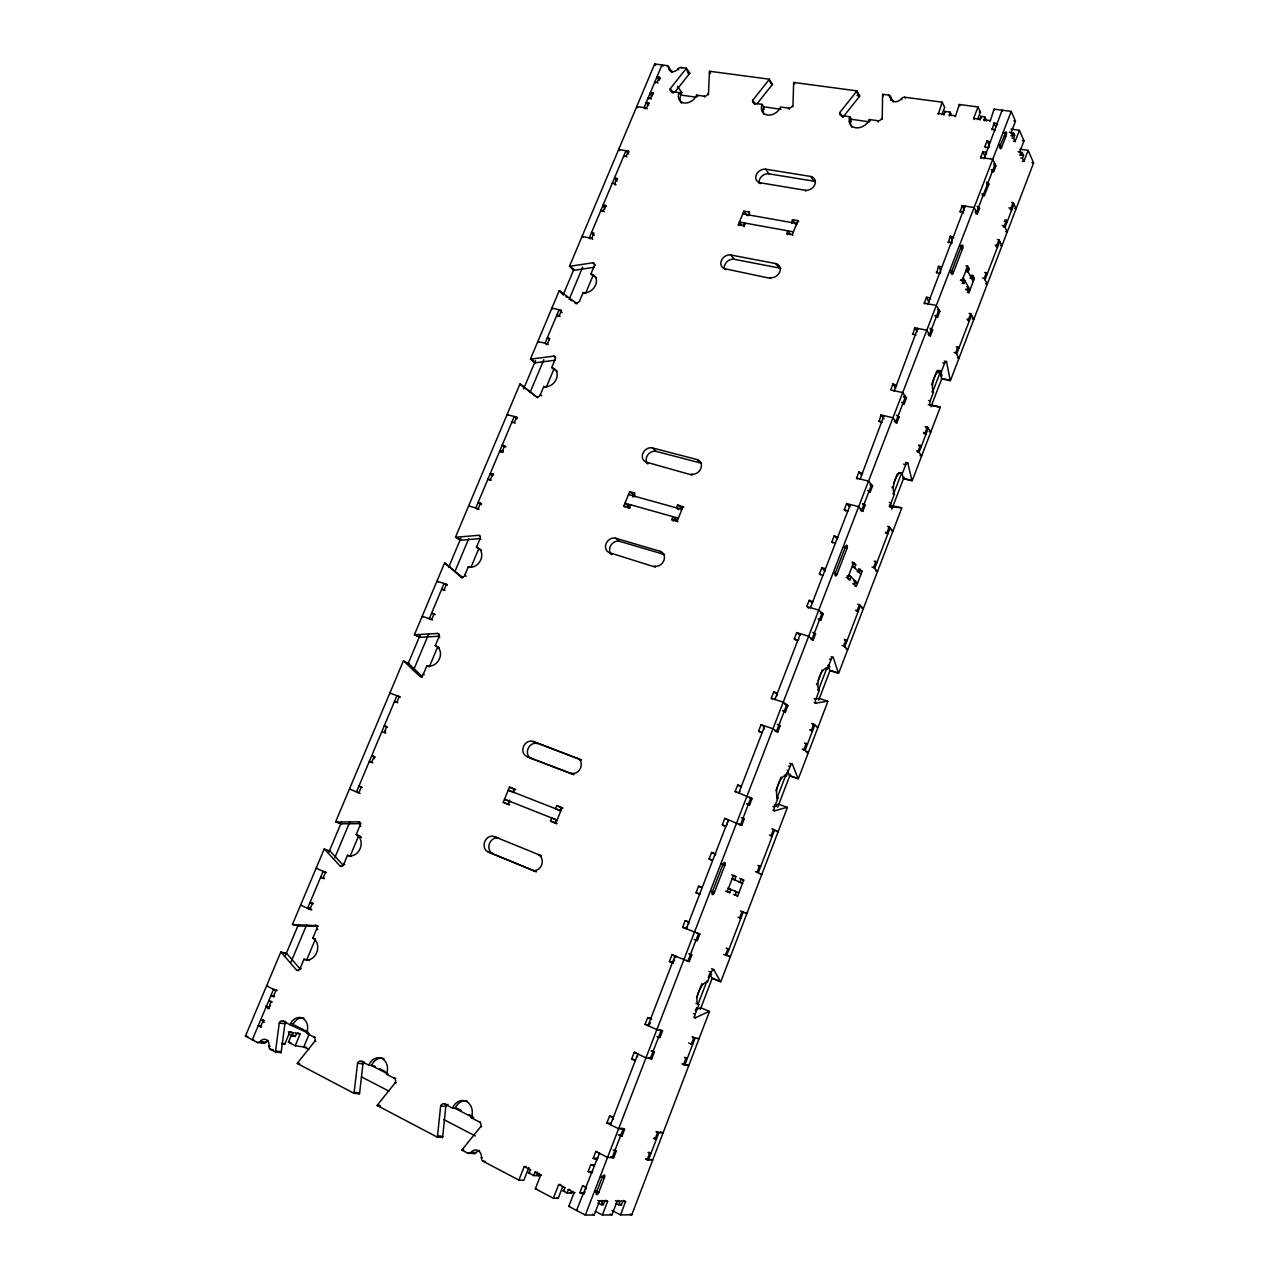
<?xml version="1.0" encoding="UTF-8"?>
<svg xmlns="http://www.w3.org/2000/svg" width="1279" height="1279" viewBox="0 0 1279 1279"><rect width="100%" height="100%" fill="white"/><g stroke="black" fill="none" stroke-linecap="round" stroke-linejoin="round"><path stroke-width="1.5" d="M882.238 119.315L882.59 95.11A3.245 2.526 -34.8 0 1 882.782 94.31L888.729 95.094A3.245 2.526 -34.7 0 1 890.664 97.284A6.507 5.068 -34.4 0 0 894.565 101.68A6.507 5.068 -34.4 0 0 901.375 98.723A3.261 2.542 -34.2 0 1 904.797 97.236L942.159 102.208L944.701 107.356L941.824 114.678M792.948 106.749L793.619 83.247A3.134 2.398 -37.5 0 1 793.811 82.464L856.85 90.857L859.712 95.925A3.197 2.478 -35.7 0 1 859.28 96.676L842.765 117.46M708.454 94.854L709.397 72.008A3.038 2.286 -39.9 0 1 709.589 71.256L769.287 79.202L772.436 84.174A3.086 2.35 -38.3 0 1 772.02 84.926L756.992 103.871M364.339 1062.241A3.421 2.75 -77.3 0 0 362.98 1063.936L359.607 1092.874A3.437 2.766 -78.1 0 1 359.335 1093.817L353.867 1093.257A3.453 2.782 -78 0 0 354.139 1092.298L357.56 1063.233A3.437 2.766 -77.2 0 1 361.333 1061.346L368.816 1065.199A12.071 9.784 -77.6 0 1 382.165 1058.628A12.071 9.784 -77.6 0 1 386.434 1074.232L394.06 1078.133A3.469 2.83 -78.3 0 1 395.307 1082.642L377.673 1104.672A3.501 2.83 -79 0 0 377.193 1105.52L437.258 1137.127L442.47 1137.495A3.565 2.926 -81.2 0 0 442.726 1136.503L445.811 1106.495A3.533 2.91 -80.3 0 1 448.082 1104.385M437.258 1137.127A3.581 2.942 -81 0 0 437.514 1136.136L440.647 1105.967A3.549 2.926 -80.1 0 1 444.58 1104.065L445.875 1104.193M285.968 1022.353A3.309 2.606 -74.9 0 0 284.897 1023.824L281.252 1051.738A3.325 2.622 -75.7 0 1 280.98 1052.665L275.305 1051.914A3.341 2.622 -75.6 0 0 275.577 1050.986L279.27 1022.944A3.325 2.622 -74.8 0 1 282.883 1021.09L285.697 1021.537M1006.285 135.27L1006.605 133.16A3.022 1.071 -79.1 0 0 1006.061 131.817L1000.402 145.007A2.542 0.911 -79 0 0 1000.146 148.428A2.542 0.911 -79 0 0 1001.553 147.533L1006.285 135.27L1004.575 135.03M595.343 1211.293L602.393 1214.986L611.89 1214.938L617.07 1201.461L620.011 1201.493L618.716 1204.85L616.03 1203.459M1011.002 129.115L1019.411 130.282L1023.983 140.834L1019.699 152.009L1021.154 155.271L1019.475 155.031M740.045 882.206L741.26 879.025L743.723 880.112L737.631 896.003L735.153 894.964L736.368 891.767L734.738 891.127M858.481 568.691L862.142 571.217L856.37 586.262L854.34 584.247L855.507 581.226L853.844 580.762M860.127 569.155L858.976 572.177L857.33 571.713M971.113 275.225L972.775 275.529L974.374 278.454L968.906 292.731L967.276 289.853L968.379 286.992L966.716 286.672M972.775 275.529L971.672 278.39L970.01 278.087M696.543 997.508L701.867 983.647M775.889 790.646L781.101 777.056M816.53 684.697L817.041 683.354M818.064 680.684L821.134 672.69M821.646 671.347L822.157 670.02M892.039 487.827L892.534 486.532M893.525 483.958L897.474 473.662M931.528 384.851L932.503 382.325M932.983 381.062L936.867 370.958L941.28 371.901L944.589 363.236A3.245 1.199 -76.5 0 1 946.54 361.669L950.201 380.247A3.197 1.167 -76.4 0 0 950.297 380.55M938.099 372.86L937.859 370.223M1021.154 155.271L1022.209 152.473L1018.036 151.753M695.472 1010.938L696.751 1007.58M698.046 1004.223L707.031 980.769M708.31 977.428L709.589 974.086L711.716 974.742M776.785 798.72L786.697 772.868M818.24 690.532L826.746 668.341M894.005 492.815L901.055 474.445M933.286 390.319L940.209 372.269L937.299 371.645M618.716 1204.85L621.402 1204.866L622.697 1201.525L625.591 1201.557L620.491 1214.906L611.954 1210.478M1022.225 161.218L1023.887 161.474L1022.465 158.244L1023.536 155.462L1022.209 152.473M709.078 1011.433L695.216 1017.876A3.469 1.343 -67.8 0 1 695.152 1014.311L698.862 1004.607A12.103 4.684 -68.1 0 1 698.622 992.056A12.103 4.684 -68.1 0 1 707.511 982.032L711.22 972.376A3.437 1.327 -68.4 0 1 713.73 969.562L711.556 968.651M787.049 807.305L774.53 810.806A3.341 1.311 -70.6 0 1 774.562 807.033L778.144 797.664A11.703 4.604 -70.9 0 1 778.287 784.347A11.703 4.604 -70.9 0 1 786.489 775.873L790.07 766.569A3.325 1.311 -71.2 0 1 792.388 764.187L798.032 778.559L789.447 775.522L787.304 770.182M827.593 701.18L815.746 703.178A3.309 1.295 -72.1 0 1 815.842 699.293L819.359 690.116A11.559 4.524 -72.4 0 1 819.679 676.415A11.559 4.524 -72.4 0 1 827.545 668.741L831.046 659.596A3.293 1.279 -72.7 0 1 833.269 657.438L838.384 672.962L829.751 670.228L828.137 665.432M901.519 507.683L890.871 507.06A3.261 1.247 -74.8 0 1 891.047 502.983L894.453 494.11A11.415 4.349 -75.1 0 1 895.124 479.737A11.415 4.349 -75.1 0 1 902.366 473.47L905.74 464.645A3.245 1.231 -75.3 0 1 907.786 462.886L911.927 480.424L903.262 478.266L901.935 472.83M929.401 404.692L939.969 407.01L929.929 405.043A3.245 1.215 -76.1 0 1 930.169 400.871L933.51 392.173A11.383 4.237 -76.3 0 1 934.357 377.465A11.383 4.237 -76.3 0 1 941.28 371.901M1023.887 161.474L1028.14 150.378L1019.859 149.195M700.3 1009.403L712.099 978.563M777.728 807.161L790.358 774.179M818.72 700.093L829.879 670.915M891.799 509.202L904.077 477.115M930.984 406.834L941.584 379.144M645.511 1159.014L647.11 1159.797L649.62 1153.226L651.011 1153.322L648.885 1152.267M653.457 1138.23L655.056 1139.013L657.566 1132.459L663.05 1132.97L660.396 1131.691M681.899 1063.888L683.514 1064.64L685.976 1058.165L687.303 1058.42L685.16 1057.445M688.662 1042.961L691.331 1044.176L693.794 1037.717L698.989 1038.852L697.391 1038.132M723.802 954.406L725.401 955.077L727.831 948.73L729.078 949.162L726.216 948.059M740.429 910.92L742.044 911.575L739.63 917.874L740.861 918.354L738.015 917.235M760.174 873.861L761.788 874.484L757.072 872.294L759.47 866.043L760.637 866.602L757.839 865.419M770.645 835.635L772.26 836.226L771.093 835.619L773.475 829.416L771.861 828.808M806.186 751.892L808.328 752.628L803.963 749.686L806.314 743.563L804.683 743.003M810.294 730.341L812.469 731.076L811.382 730.309L813.716 724.202L811.541 723.482M846.106 648.997L847.721 649.492L843.66 645.927L845.947 639.916L844.316 639.42M856.498 611.154L858.129 611.634L857.138 610.675L859.424 604.695L857.793 604.216M875.891 571.073L877.506 571.521L873.653 567.476L875.923 561.545L874.292 561.097M885.723 533.215L887.898 533.791L886.955 532.719L889.209 526.836L887.562 526.388M920.033 455.564L921.663 455.963L918.114 451.247L920.336 445.428L918.69 445.044M923.838 433.565L926.012 434.077L925.149 432.862L927.355 427.074L925.165 426.578M957.395 357.784L959.026 358.12L955.749 352.828L957.939 347.121L956.292 346.785M967.707 320.437L969.338 320.773L968.539 319.398L970.713 313.723L969.066 313.403M985.661 283.81L987.308 284.114L984.222 278.406L986.381 272.779L984.734 272.475M995.941 246.607L997.588 246.895L996.837 245.408L998.979 239.812L997.332 239.541M1005.63 231.579L1007.26 231.851L1004.319 225.855L1006.445 220.276L1004.798 220.004M1010.138 209.484L1011.785 209.756L1011.065 208.221L1013.192 202.658L1011.545 202.402M726.648 955.509L743.259 912.055M758.255 872.854L774.626 830.023M844.684 646.822L860.415 605.654M874.628 568.5L890.152 527.907M956.58 354.155L971.512 315.098M984.99 279.829L999.73 241.299M620.491 1214.906L631.762 1214.858L709.493 1011.385L700.54 1007.692L695.36 1010.058M1028.14 150.378L1033.592 162.945L950.393 380.726L941.696 378.84M598.732 1192.444L604.423 1177.671A2.798 1.087 -65.4 0 0 604.28 1175.049A2.798 1.087 -65.4 0 0 602.121 1177.591L596.414 1192.396A2.11 0.815 -65.2 0 0 596.142 1193.611L596.302 1194.346A3.341 1.279 -65.2 0 0 597.501 1194.25L598.076 1193.659A2.11 0.815 -65.2 0 0 598.732 1192.444L596.542 1191.309M698.51 933.622L687.894 961.168L686.423 960.529M596.989 1159.877L593.2 1158.342L595.854 1151.484L607.573 1157.383L613.664 1157.751L616.302 1150.924L614.655 1150.093M618.301 1134.921L621.994 1136.136L624.616 1129.325L622.425 1128.254M635.375 1060.595L631.618 1059.092L634.24 1052.345L646.007 1057.797L651.778 1058.852L654.368 1052.121L651.619 1050.858M656.894 1036.534L659.964 1037.589L662.554 1030.89L660.348 1029.899M673.393 963.055L669.413 961.488L671.971 954.853L689.253 961.584L691.811 954.981L690.148 954.278M695.968 940.225L697.311 940.673L699.853 934.102L696.304 932.711M740.061 824.795L741.74 825.419L744.218 818.96L742.971 818.304M747.384 804.187L749.606 805.003L752.084 798.56L735.217 791.445L737.711 785.002L741.388 786.489M775.506 731.22L777.744 731.988L780.19 725.641L777.328 724.266M783.244 711.156L785.482 711.891L787.928 705.576L783.228 702.187L771.301 698.238L773.747 691.907L777.392 693.378M811.494 639.548L813.156 640.06L815.57 633.824L812.773 632.354M819.104 619.803L820.782 620.299L823.18 614.08L818.768 610.115L806.793 606.55L809.207 600.315L812.82 601.769M861.103 510.865L862.781 511.296L865.148 505.189L862.43 503.606M868.537 491.552L870.232 491.983L872.582 485.908L868.537 481.144L856.514 478.09L858.88 471.999L862.638 473.662M895.156 422.518L896.851 422.901L899.169 416.89L896.515 415.211M902.494 403.509L904.173 403.892L906.491 397.897L902.702 392.605L890.648 389.919L892.982 383.924L896.691 385.587M928.698 335.546L930.377 335.897L932.663 329.982L930.073 328.223M935.333 316.744L937.587 317.192L939.873 311.293L936.324 305.473L924.253 303.123L926.54 297.224L929.545 297.799L930.552 299.446M975.685 213.673L977.38 213.945L979.602 208.157L977.092 206.287M982.16 195.287L984.43 195.655L988.875 184.128L988.075 182.497L986.381 182.226M991.976 171.402L993.671 171.674L995.893 165.934L992.744 159.267L980.625 157.477L982.848 151.721L985.869 152.169L986.764 154.056M575.038 1192.572L574.143 1192.556L568.787 1206.353L585.318 1215.05L594.175 1215.018L599.483 1201.253L602.537 1201.301L601.226 1204.722L597.964 1203.011M1010.906 135.702L1012.6 135.942L1011.097 132.552L1015.478 121.185L1011.225 111.385L994.071 109.115L990.09 121.473M1012.6 135.942L1013.687 133.096L1010.858 132.712M601.226 1204.722L603.288 1204.738L604.599 1201.317L607.621 1201.349L602.393 1214.986M1013.4 141.314L1015.078 141.553L1013.592 138.212L1014.695 135.382L1013.687 133.096M1015.078 141.553L1019.411 130.282M731.732 874.868L733.379 875.507L727.191 891.623L729.717 892.678L730.948 889.465L727.671 888.17M847.194 575.71L851.063 576.813L849.895 579.851L847.817 577.804L853.685 562.568L852.022 562.105M960.929 279.957L964.83 280.677L963.726 283.554L962.064 280.629L967.627 266.176L965.933 265.872M733.379 875.507L735.889 876.627L734.658 879.84L732.467 878.977M853.685 562.568L855.731 564.663L854.564 567.7L852.358 567.077M967.627 266.176L969.258 269.15L968.155 272.027L966.476 271.724M583.975 1194.314L579.883 1192.763L582.553 1185.873L583.72 1185.905M591.889 1173.051L588.1 1171.516L590.77 1164.641L593.968 1164.817M624.616 1129.325L618.62 1128.749L606.885 1122.994L609.523 1116.167L612.081 1116.439M662.554 1030.89L656.862 1029.643L645.08 1024.319L647.67 1017.62L650.371 1018.228M699.853 934.102L682.634 927.291L685.192 920.704L688.757 921.983M700.173 893.957L696.016 892.758L698.542 886.203L701.5 887.386M711.556 860.08L709.094 858.976L711.604 852.453L715.553 854.052M725.912 826.666L722.299 824.843L724.809 818.368L741.74 825.419M760.413 732.291L758.591 731.092L761.053 724.713L772.98 728.774L777.744 731.988M795.794 640.108L794.291 638.861L796.721 632.593L808.664 636.271L813.156 640.06M820.463 574.879L819.439 573.903L821.837 567.7L824.827 568.547M832.805 542.983L831.798 541.96L834.18 535.789L837.985 537.436M845.483 510.976L844.3 509.681L846.666 503.558L858.673 506.692L862.781 511.296M879.185 421.718L880.959 414.972L892.998 417.753L896.851 422.901M912.934 334.506L914.709 327.776L926.763 330.222L930.377 335.897M936.708 273.051L938.482 266.336L941.504 266.895M948.41 242.834L950.185 236.119L953.686 237.526M960.225 212.282L962 205.583L974.102 207.566L977.38 213.945M985.485 147.725L984.894 146.461L987.116 140.722L990.57 142.113M992.168 129.771L993.943 123.088L996.965 123.503L997.54 124.798M584.599 1192.859L585.095 1191.58M586.086 1189.006L586.421 1188.143M597.996 1158.198L593.2 1158.342M612.913 1119.621L613.249 1118.773M637.166 1056.934L637.645 1055.671M649.876 1024.031L650.371 1022.768M674.209 961.105L674.688 959.858M675.648 957.395L675.967 956.564M687.047 927.914L687.526 926.683M688.47 924.221L688.789 923.406M715.217 855.075L715.521 854.26L711.604 852.453M726.616 825.579L727.096 824.363M728.023 821.949L728.327 821.15M739.47 792.356L739.933 791.157M763.771 729.526L764.218 728.343M776.545 696.463L777.008 695.28M798.32 640.139L798.783 638.972M824.971 571.249L821.837 567.7M895.716 388.304L892.982 383.924M928.954 302.34L926.54 297.224M940.273 273.051L940.704 271.963M951.64 243.681L952.2 242.227M988.795 147.597L989.338 146.158M585.318 1215.05L1011.225 111.385M712.371 891.751L722.891 864.476A2.622 1.055 -69.6 0 1 724.809 862.462A2.622 1.055 -69.6 0 1 724.841 865.355L714.337 892.566A2.638 1.071 -69.2 0 1 712.403 894.613A2.638 1.071 -69.2 0 1 712.371 891.751L714.337 892.566L710.708 891.079M541.593 1175.161L540.681 1175.129L535.341 1188.751L553.359 1198.231L558.699 1184.514L560.81 1184.578M974.23 119.602L973.623 118.307L978.035 106.972L959.282 104.478L955.349 116.709M553.359 1198.231L558.188 1198.311L562.84 1186.352M977.54 119.555L980.433 112.152L978.035 106.972M572.448 1191.357L571.777 1193.067L567.013 1192.971L563.128 1190.941L565.366 1187.536M980.05 120.098L980.705 116.277L984.734 116.837L986.669 121.025M567.013 1192.971L568.356 1189.534L569.842 1189.566M984.238 120.961L984.734 116.837M530.769 1169.534L528.515 1172.875L533.679 1175.577L538.571 1175.753L539.482 1173.435M444.58 1104.065L452.526 1108.142A12.502 10.36 -80.7 0 1 466.467 1101.475A12.502 10.36 -80.7 0 1 471.248 1117.75L479.337 1121.907A3.597 2.99 -81.5 0 1 480.744 1126.591L462.518 1149.277A3.613 2.99 -82.3 0 0 462.023 1150.173L467.714 1153.162A3.629 3.006 -82.3 0 0 471.152 1152.283A7.274 6.027 -82.7 0 1 478.042 1150.54A7.274 6.027 -82.7 0 1 481.4 1157.671A3.645 3.022 -83 0 0 483.094 1161.252L518.906 1180.101L524.23 1166.56L526.388 1166.672M938.242 114.375L942.159 102.208M528.898 1167.423L523.862 1180.261L518.906 1180.101M944.094 115.174L944.717 111.401L950.089 112.136L951.816 115.654M533.679 1175.577L535.022 1172.188L537.772 1172.299M949.466 115.909L950.089 112.136M550.514 821.07L551.761 817.984L556.269 819.871L555.022 822.957L550.514 821.07L557.02 823.74L555.869 823.196L562.089 807.704L556.733 805.61L555.486 808.696L559.978 810.63L561.209 807.561L556.733 805.61M673.681 521.24L671.763 519.61L672.946 516.684L676.767 519.929L676.255 521.208M683.801 507.076L677.662 504.949L676.495 507.891L678.621 509.745M787.608 234.728L786.809 233.609L787.928 230.828L790.726 234.744M798.672 221.795L797.888 220.659L792.404 219.7L791.877 223.329M680.876 509.713L681.451 508.259L677.662 504.949M795.506 224.385L794.978 223.377M677.902 521.752L677.199 521.145L683.098 506.452M792.884 235.448L792.293 234.601L797.888 220.659M509.602 800.062L507.923 804.219L503.255 802.285L509.442 787.113L515.773 789.639M509.442 787.113L514.062 789.111L512.831 792.133L508.195 790.134L560.841 810.806M628.165 508.434L629.62 504.837M632.833 496.955L633.633 494.973L629.684 491.664L623.816 506.068L625.063 507.092M743.195 225.504L743.611 224.48M514.622 789.127L513.375 792.165L514.254 792.548M629.812 508.163L629.076 507.555L630.243 504.661L630.995 505.285M629.684 491.664L634.944 493.118L633.76 496.012L634.752 496.828M744.234 226.623L744.73 223.042L745.353 223.873M738.926 225.648L738.287 224.816L743.866 211.131L749.19 212.074L748.695 215.655M291.42 1035.111L288.446 1042.241L295.209 1045.774L300.101 1034.04L297.559 1032.729M265.936 1042.289A3.309 2.59 -75.2 0 1 262.914 1043.168L257.191 1042.385L245.408 1036.182L280.804 952.088A3.261 2.558 -72.5 0 1 281.412 952.535L296.6 970.153A3.277 2.59 -73 0 0 300.197 968.299L303.986 959.25L306.736 959.842L315.513 938.834M317.847 925.676L293.163 924.621A3.229 2.558 -71.4 0 1 292.459 924.429L324.195 849.032A3.197 2.542 -69 0 1 324.802 849.448L340.182 866.107A3.213 2.574 -69.5 0 0 343.795 864.188L347.504 855.315L350.126 856.131L358.76 835.507L356.17 834.643L359.863 825.802A3.182 2.574 -68 0 0 358.728 821.853L336.345 822.029A3.166 2.542 -67.8 0 1 335.626 821.853L403.381 660.923L408.848 663.753L422.566 676.783M462.007 577.9L445.252 563.288A3.054 2.462 -57.5 0 0 444.612 562.952L414.444 634.64A3.07 2.478 -60.3 0 0 415.163 634.752L437.658 633.441A3.102 2.526 -60.1 0 1 438.857 637.118L435.292 645.655L437.658 646.934L429.312 666.887L426.914 665.656L423.317 674.241A3.118 2.526 -61.7 0 1 419.72 676.239L404.004 661.291A3.086 2.494 -61.6 0 0 403.381 660.923M471.056 567.109L478.746 548.723L476.491 547.236L480.009 538.843A3.054 2.478 -55.9 0 0 478.762 535.309L456.219 537.212A3.038 2.446 -56.2 0 1 455.5 537.116L519.929 384.036A3.006 2.382 -50.5 0 1 520.569 384.324L537.819 397.753M546.341 387.185L553.791 369.391L551.729 367.537L555.134 359.415A3.022 2.398 -48.9 0 0 553.839 356.122L531.201 359.063A2.99 2.366 -49.4 0 1 530.465 359.015L559.179 290.781A2.99 2.334 -47.4 0 1 559.834 291.052L577.181 303.778M585.574 293.435L592.896 275.944L590.93 273.898L594.287 265.904A3.006 2.35 -45.9 0 0 592.944 262.755L570.274 266.224A2.974 2.318 -46.4 0 1 569.539 266.192L654.672 63.95L667.158 65.613A2.974 2.222 -41.2 0 1 668.757 67.627A5.979 4.476 -40.9 0 0 671.971 71.672A5.979 4.476 -40.9 0 0 678.062 68.874A2.99 2.238 -40.8 0 1 681.115 67.467L686.343 68.171L689.781 73.063A2.99 2.238 -40.6 0 1 689.365 73.782L674.752 92.232M281.812 1043.904L284.705 1044.303L289.63 1032.473L293.243 1033.016L292.012 1035.958L288.606 1034.199M680.7 95.317L681.867 92.504L677.422 86.332M292.012 1035.958L295.305 1036.438L296.536 1033.512L300.101 1034.04M285.281 955.829L298.439 924.541M328.495 853.061L341.493 822.125M407.825 664.345L420.008 635.375M448.577 567.444L460.856 538.219M523.607 388.96L535.549 360.55M563.447 294.202L573.983 269.15M261.476 1026.126L258.278 1025.646L260.58 1026.845L263.138 1020.786L264.209 1020.946M270.556 1005.582A2.478 1.375 -61.1 0 0 268.942 1007.452L266.112 1006.989L268.43 1008.172L270.972 1002.112L272.027 1002.304M274.505 996.037L270.988 995.414L273.306 996.581L275.832 990.538L276.888 990.729M301.62 905.356L300.597 905.1L309.902 909.433L312.396 903.486L313.403 903.757M324.322 878.289L320.645 877.234L322.979 878.289L325.458 872.374L326.465 872.662M374.092 756.592L371.661 762.38L369.295 761.437L372.924 762.892M381.845 731.588L384.212 732.499L386.626 726.744L384.26 725.832L387.569 727.159M390.782 693.474L389.855 693.042L399.288 696.575L396.89 702.315L394.524 701.42L397.817 702.747M432.558 619.995L431.662 619.5L434.045 613.856L431.662 613.041L434.316 614.544M444.98 590.418L444.101 589.907L446.451 584.279L436.954 581.162L438.121 581.865M479.033 509.298L478.186 508.722L480.52 503.175L478.122 502.471L481.192 504.629M491.216 480.312L490.385 479.705L492.687 474.189L490.289 473.502L492.495 475.133A2.27 1.311 -74.5 0 0 492.207 476.396M503.398 452.126L502.311 451.279L504.613 445.795L502.215 445.14L504.661 447.042M515.181 423.221L514.382 422.566L516.668 417.114L507.076 414.588L507.875 415.243M548.243 344.483L547.46 343.779L549.73 338.407L547.3 337.832L549.362 339.75M560.058 316.345L559.291 315.609L561.545 310.253L551.888 308.127L552.656 308.863M592.721 239.381L591.745 238.326L593.968 233.066L591.537 232.586L594.191 235.496M604.312 211.786L603.352 210.699L605.559 205.455L603.128 205.008L605.031 207.182A2.254 1.215 -80.6 0 0 604.743 209.101M615.663 184.752L614.719 183.648L616.91 178.42L614.48 178.005L617.054 181.058M626.902 157.141L626.198 156.294L628.389 151.098L618.652 149.515L619.596 150.65M647.158 108.891L646.487 107.996L648.645 102.848L646.199 102.496L648.453 105.454M651.299 99.027L650.627 98.131L652.786 92.999L650.34 92.648L652.13 95.046A2.27 1.167 -82.5 0 0 651.826 96.517M657.95 83.215L657.278 82.304L659.42 77.188L656.974 76.852L659.42 80.177M264.129 1022.513A2.958 1.631 -60.8 0 1 263.586 1022.209L263.298 1021.505A1.871 1.039 -60.8 0 1 263.506 1020.402L263.634 1020.098M268.302 1008.971L268.942 1007.452L265.92 1005.902M493.102 473.71L492.495 475.133L490.704 474.621M605.606 205.823L605.031 207.182L603.208 206.846M653.185 92.536L652.13 95.046L650.308 94.774M290.893 962.336L306.592 924.957M334.73 857.905L350.014 821.486M413.373 670.532L428.609 634.224M454.908 571.553L468.738 538.603M530.018 392.589L543.847 359.671M569.155 299.35L582.712 267.055M303.986 959.25A11.431 9.097 -72.5 0 0 316.648 952.695A11.431 9.097 -72.5 0 0 312.795 938.21L316.568 929.209A3.245 2.59 -71.8 0 0 315.465 925.101M461.143 577.373A3.07 2.494 -57.5 0 0 464.725 575.326L468.258 566.885A10.744 8.729 -56.7 0 0 480.84 559.738A10.744 8.729 -56.7 0 0 476.491 547.236M536.78 396.842A3.022 2.414 -50.2 0 0 540.346 394.731L543.767 386.562A10.584 8.441 -49.5 0 0 556.301 379.144A10.584 8.441 -49.5 0 0 551.729 367.537M576.174 302.787A3.006 2.366 -47 0 0 579.739 300.629L583.112 292.603A10.536 8.266 -46.4 0 0 595.614 285.057A10.536 8.266 -46.4 0 0 590.93 273.898M672.546 92.791L671.667 91.592A2.99 2.254 -41.2 0 1 670.276 88.667L685.928 68.89A3.006 2.254 -40.7 0 0 686.343 68.171M754.882 104.191L754.274 103.279A3.086 2.366 -38.9 0 1 752.755 100.258L768.855 79.938A3.102 2.366 -38.4 0 0 769.287 79.202M842.589 117.14L841.502 115.606A3.197 2.494 -36.2 0 1 839.839 112.488L856.418 91.608A3.213 2.478 -35.8 0 0 856.85 90.857M353.867 1093.257L297.304 1063.488A3.389 2.67 -76.4 0 1 297.767 1062.641L314.858 1041.25A3.373 2.67 -75.7 0 0 313.739 1036.933L306.544 1033.24A11.703 9.257 -75.2 0 0 302.723 1018.244A11.703 9.257 -75.2 0 0 289.933 1024.719L282.883 1021.09M774.562 805.258L778.463 804.187L787.432 807.369L720.764 981.888L712.227 978.243M815.283 698.973L818.976 698.366L827.945 701.276L798.304 778.879L789.703 775.857M569.539 266.192L573.504 270.269A2.974 2.318 -46.4 0 0 574.239 270.301L594 267.295M530.465 359.015L534.638 362.724A2.99 2.366 -49.4 0 0 535.373 362.788L555.086 360.23M455.5 537.116L460.056 540.106A3.022 2.446 -56.2 0 0 460.792 540.202L480.44 538.555M414.444 634.64L419.24 637.214A3.07 2.478 -60.3 0 0 419.96 637.326L439.56 636.191M335.626 821.853L340.869 823.628A3.15 2.526 -67.9 0 0 341.573 823.788L361.078 823.644M577.437 1210.43L576.541 1210.43L599.547 1153.003M568.787 1206.353L569.683 1206.353M579.883 1192.763L584.007 1192.859M292.459 924.429L298.647 925.932L318.087 926.364M563.128 1190.941L564.631 1190.973M535.341 1188.751L536.572 1188.783M586.485 1187.408L582.553 1185.873M528.515 1172.875L530.05 1172.939M588.1 1171.516L592.769 1171.724M594.559 1166.176L590.77 1164.641M483.094 1161.252L485.317 1161.364M481.4 1157.671L482.359 1157.735M467.714 1153.162L472.83 1153.466A3.597 2.99 -82.4 0 0 476.252 1152.587A7.226 5.995 -82.9 0 1 479.497 1150.429M471.152 1152.299L476.252 1152.587M462.518 1149.277L463.494 1149.341M462.023 1150.173L463.637 1150.269M889.529 505.237L901.823 507.875L838.624 673.33L830.007 670.612M647.11 1159.797L652.674 1160.149L651.075 1159.35M595.854 1151.484L596.733 1151.548M616.302 1150.924L613.137 1149.997M437.514 1136.136L442.726 1136.503M480.744 1126.591L481.687 1126.671M655.056 1139.013L656.447 1139.125L654.304 1138.086M479.337 1121.907L480.296 1121.987M471.248 1117.75L473.79 1117.974L455.1 1108.397L452.526 1108.142M377.193 1105.52L378.552 1105.648M378.888 1105.696L380.566 1105.855M377.673 1104.672L379.032 1104.8M610.579 1124.497L637.901 1053.832M440.647 1105.967L445.811 1106.495M606.885 1122.994L610.595 1123.362M354.139 1092.298L359.607 1092.874M613.296 1117.686L609.523 1116.167M395.307 1082.642L396.314 1082.769M394.06 1078.133L395.723 1078.341M297.304 1063.488L299.766 1063.792M297.767 1062.641L298.822 1062.785M357.56 1063.233L362.98 1063.936M368.816 1065.199L371.518 1065.551L388.001 1073.992M275.577 1050.986L281.252 1051.738M669.684 70.361L670.66 70.489A2.974 2.222 -41.1 0 1 672.258 72.311M687.51 72.759L689.781 73.063M857.042 95.557L859.712 95.925M890.728 100.098L891.479 100.194A3.229 2.526 -34.6 0 1 893.286 101.601M979.25 111.992L980.433 112.152M257.207 1042.369A3.325 2.59 -75.1 0 0 260.229 1041.49A6.667 5.212 -75.4 0 1 266.336 1039.731A6.667 5.212 -75.4 0 1 269.022 1046.11A3.341 2.622 -75.5 0 0 270.365 1049.308L273.21 1049.691M361.333 1061.346L363.716 1061.666M1013.767 120.961L1015.478 121.185M269.022 1046.11L270.093 1046.254M937.763 113.415L943.614 114.215M948.986 114.95L954.885 115.749M973.623 118.307L979.602 119.123M983.631 119.682L989.642 120.498M308.894 1049.483L303.794 1046.957L309.342 1033.624L289.933 1024.719M657.278 82.304L654.832 81.968L655.615 83.023M991.721 128.811L995.19 130.186M1009.403 132.313L1011.097 132.552M1003.439 132.472L1005.134 132.712M1003.296 132.824L1005.006 133.064L1006.157 135.622L1004.447 135.382M253.929 1040.035L252.315 1039.811L273.514 989.37L276.792 989.978M295.209 1045.774L306.608 1047.357M260.229 1041.506L265.936 1042.289A6.635 5.196 -75.5 0 1 268.446 1040.387M1013 135.142L1014.695 135.382M1011.913 137.972L1013.592 138.212M680.076 92.248L681.867 92.504M1022.321 140.594L1023.983 140.834M671.667 91.592L679.117 92.648L680.86 95.046A10.536 7.978 -40.8 0 0 681.643 103.199M679.117 92.648A10.552 7.978 -40.8 0 0 684.089 102.975A10.552 7.978 -40.8 0 0 696.639 95.126L704.201 96.197A3.038 2.302 -40.3 0 0 707.815 93.943M754.274 103.279L762.14 104.382L763.739 106.828A10.871 8.377 -38.4 0 0 764.171 114.55M792.372 105.821A3.134 2.414 -37.9 0 1 788.599 108.123L780.622 107.004A10.903 8.377 -38.5 0 1 767.56 115.046A10.903 8.377 -38.5 0 1 762.14 104.382M841.502 115.606L849.8 116.773L851.254 119.267A11.255 8.793 -35.7 0 0 851.862 127.229M849.8 116.773A11.271 8.809 -35.7 0 0 855.715 127.788A11.271 8.809 -35.7 0 0 869.336 119.539L877.778 120.738A3.245 2.542 -35.1 0 0 881.711 118.371M245.408 1036.182L247.79 1036.518M288.446 1042.241L290.781 1042.577M680.86 95.046L696.144 97.22M763.739 106.828L781.037 109.291M851.254 119.267L869.528 121.873M763.371 108.987L764.362 109.131M849.592 121.297L851.143 121.521M998.691 144.767L1000.402 145.007L1001.553 147.533L999.283 147.213M650.627 98.131L648.181 97.78L649.077 98.979M984.894 146.461L988.363 147.852M1021.873 155.223L1023.536 155.462M1020.802 158.004L1022.465 158.244M314.858 1041.25L315.897 1041.41M1031.945 162.705L1033.592 162.945M646.487 107.996L636.734 106.557L637.645 107.74M993.591 164.048L995.11 164.272L976.564 212.362L975.046 212.106M994.183 165.678L995.893 165.934M313.739 1036.933L315.13 1037.125M991.193 169.755L992.888 170.011L993.671 171.674M306.544 1033.24L308.815 1033.576M260.58 1026.845L261.651 1027.005M986.605 183.776L988.875 184.128M262.771 1019.891L260.82 1019.587L263.138 1020.786M279.27 1022.944L284.897 1023.824M981.936 193.768L983.631 194.04L984.43 195.655M1012.456 203.969L1013.911 204.192L1005.054 227.358L1003.407 227.086M1014.439 208.525L1016.07 208.781L1013.192 202.658M1008.859 207.869L1011.065 208.221M760.749 183.648L760.142 182.769A7.85 6.171 -39.3 0 1 756.257 174.887A7.85 6.171 -39.3 0 1 765.673 169.18L810.758 176.47L813.844 181.17A7.946 6.315 -37.8 0 1 815.41 181.65M759.118 183.473A7.802 6.155 -39.3 0 1 761.597 176.454A7.802 6.155 -39.3 0 1 768.903 173.832L813.844 181.17M977.907 207.885L979.602 208.157M626.198 156.294L623.768 155.894L624.472 156.741M959.762 211.387L962.783 211.882L963.407 213.081M1004.447 221.331L1007.181 221.795L1006.445 220.276M760.142 182.769L805.21 190.283A7.978 6.331 -37.9 0 0 814.851 184.512A7.978 6.331 -37.9 0 0 810.758 176.47M268.43 1008.172L269.501 1008.348M1002.128 225.488L1004.319 225.855M1000.322 245.456L1001.953 245.744L998.979 239.812M995.19 245.12L996.837 245.408M271.835 1001.489L268.654 1000.945L270.972 1002.112M612.289 183.217L614.719 183.648M947.931 241.955L950.936 242.482M959.586 246.096L961.28 246.399A2.526 0.927 -78 0 1 962.767 245.36A2.526 0.927 -78 0 1 962.543 248.718L953.159 273.082A2.526 0.943 -77.7 0 1 951.656 274.154A2.526 0.943 -77.7 0 1 951.864 270.828L961.28 246.399L962.543 248.718L960.849 248.414M273.306 996.581L274.361 996.773M742.747 213.865L796.769 223.457M795.57 224.225L796.945 224.464M631.618 1059.092L634.928 1059.667M793.412 231.819L739.406 222.082L741.644 225.04M738.287 224.816L743.611 225.775M786.809 233.609L792.293 234.601M966.46 268.654L969.258 269.15M985.501 273.914L987.148 274.218L986.381 272.779M683.514 1064.64L688.789 1065.599L687.191 1064.863M950.169 270.508L951.864 270.828L953.159 273.082L950.889 272.667M982.576 278.103L984.222 278.406M971.608 277.943L974.374 278.454M603.352 210.699L600.922 210.252L602.121 211.611M936.212 272.203L939.729 273.61M960.385 280.309L962.064 280.629M267.998 986.157L266.576 985.885L275.832 990.538M962.048 283.251L963.726 283.554M634.24 1052.345L636.43 1052.745M966.077 289.118L969.994 289.853L963.167 277.719M965.613 289.534L967.276 289.853M967.244 292.411L968.906 292.731M654.368 1052.121L651.283 1051.082M725.817 269.613L725.161 268.814A7.85 6.315 -41.6 0 1 721.34 260.612A7.85 6.315 -41.6 0 1 730.789 254.985L775.729 263.586L778.991 267.935A7.946 6.459 -40 0 1 780.845 268.606M724.442 269.245A7.818 6.283 -41.5 0 1 726.76 261.939A7.818 6.283 -41.5 0 1 734.194 259.301L778.991 267.935M591.745 238.326L582.057 236.439L583.032 237.494M937.475 309.55L938.978 309.838L929.481 334.49L927.978 334.187M725.161 268.814L770.709 278.438M938.178 310.957L939.873 311.293M972.248 318.903L973.895 319.222L970.713 313.723M966.892 319.063L968.539 319.398M935.013 315.417L937.587 317.192M930.409 329.518L932.663 329.982M296.6 970.153L298.662 970.585M912.407 333.707L915.94 335.13M300.197 968.299L301.236 968.507M957.108 348.128L958.754 348.464L957.939 347.121M954.102 352.492L955.749 352.828M691.331 1044.176L692.642 1044.447L691.044 1043.712M944.35 361.206L946.54 361.669M942.943 362.884L944.589 363.236M280.804 952.088L286.352 953.287A3.245 2.558 -72.6 0 1 286.96 953.734L300.197 969.066M281.412 952.535L286.96 953.734M941.104 375.802L942.015 375.994M939.873 370.302L941.504 378.36L950.201 380.247M931.847 391.806L933.51 392.173M645.08 1024.319L649.124 1025.214M649.092 1025.886L648.021 1025.646L674.912 956.1L675.967 956.436M559.291 315.609L556.877 315.066L558.395 316.537M928.522 400.503L930.169 400.871M903.853 396.202L905.548 396.586L895.892 421.622L894.197 421.223M903.677 397.273L906.491 397.897M928.282 404.676L929.929 405.043M931.576 405.299L940.257 407.25L912.135 480.872L903.47 478.698M901.535 402.198L904.173 403.892M897.474 416.506L899.169 416.89M651.698 1019.187L647.67 1017.62M926.044 427.794L928.234 428.305L919.009 452.43L917.363 452.031M884.093 418.872L880.959 414.972M312.795 938.21L315.353 938.802M929.193 431.567L930.84 431.934L927.355 427.074M878.625 420.999L882.174 422.422M547.46 343.779L537.835 341.525L538.859 342.468M923.502 432.478L925.149 432.862M919.041 446.115L921.216 446.627L920.336 445.428M916.467 450.847L918.114 451.247M316.568 929.209L317.927 929.529M905.58 462.343L907.786 462.886M903.55 464.101L905.74 464.645M898.785 472.575L902.366 473.47M870.072 484.341L871.575 484.725L861.758 510.161L860.255 509.761M870.328 485.333L872.582 485.908M892.806 493.694L894.453 494.11M867.53 490.385L870.232 491.983M311.628 909.385L307.568 908.346L323.123 871.319L325.458 872.006M309.902 909.433L311.596 909.865M889.401 502.551L891.047 502.983M889.225 506.628L890.871 507.06M648.229 463.733L646.534 462.215A7.914 6.603 -48.5 0 1 642.857 453.326A7.914 6.603 -48.5 0 1 652.354 447.906L696.943 459.513L700.636 463.014A7.994 6.779 -47.2 0 1 701.579 463.35M862.893 504.613L865.148 505.189M652.354 447.906L656.191 451.407L700.636 463.014M312.763 903.118L310.062 902.398L312.396 903.486M514.382 422.566L511.968 421.926L513.039 422.789M844.3 509.681L847.881 511.12M646.534 462.215L692.259 475.133M891.319 530.673L892.95 531.105L889.209 526.836M885.308 532.288L886.955 532.719M502.311 451.279L499.913 450.624L502.087 452.302M831.798 541.96L834.787 542.776M500.297 451.807L501.64 452.174M843.692 546.437L846.97 548.531L837.042 574.271A2.542 1.023 -73.8 0 1 835.347 575.806A2.542 1.023 -73.8 0 1 835.443 572.688L845.387 546.9A2.542 1.007 -74.2 0 1 847.066 545.398A2.542 1.007 -74.2 0 1 846.97 548.531L844.716 547.908M633.633 494.973L634.944 495.341M681.451 508.259L682.474 508.546M875.252 562.12L876.882 562.584L875.923 561.545M628.517 494.541L681.915 509.394M872.022 567.029L873.653 567.476M852.406 563.735L855.731 564.663M678.382 518.203L624.983 503.191L630.291 507.539L626.822 506.548M858.849 570.274L862.142 571.217M674.081 519.178L676.767 519.929M623.816 506.068L629.076 507.555M671.763 519.61L677.199 521.145M833.748 572.209L837.042 574.271L834.803 573.631M846.154 577.325L847.817 577.804M848.233 579.387L849.895 579.851M854.18 582.281L857.522 583.24L848.984 574.751M490.385 479.705L487.986 479.017L489.649 480.233M819.439 573.903L823.036 575.342M852.693 583.784L854.34 584.247M322.979 878.289L324.322 878.673M854.724 585.782L856.37 586.262M861.758 608.053L863.389 608.516L859.424 604.695M317.144 868.473L316.137 868.185L325.458 872.374M610.483 553.343L609.715 552.768A7.962 6.715 -52.8 0 1 606.118 543.559A7.962 6.715 -52.8 0 1 615.631 538.219L660.044 551.281L663.929 554.383A8.042 6.907 -51.9 0 1 664.568 554.606M855.507 610.195L857.138 610.675M615.631 538.219L619.66 541.337L663.929 554.383M478.186 508.722L468.642 505.876L469.489 506.468M820.59 612.641L822.077 613.089L812.053 639.116L810.55 638.669M820.383 613.249L823.18 614.08M609.715 552.768L655.567 567.205M818 618.828L820.782 620.299M340.182 866.107L341.509 866.507M343.795 864.188L344.77 864.492M844.795 640.155L846.97 640.811L845.947 639.916M813.892 633.313L815.57 633.824M669.413 961.488L673.314 962.671M842.03 645.431L843.66 645.927M794.291 638.861L797.92 640.315M831.078 656.766L833.269 657.438M324.195 849.032L330.11 851.095L343.523 865.595M829.416 659.085L831.046 659.596M825.626 668.134L827.545 668.741M671.971 954.853L675.872 956.068M817.713 689.589L819.359 690.116M691.811 954.981L688.789 953.83M814.195 698.766L815.842 699.293M814.115 702.651L815.746 703.178M444.101 589.907L441.719 589.107L443.765 590.322M784.523 703.994L786.761 704.729L776.561 731.188L774.882 730.613M785.69 704.825L787.928 705.576M782.636 710.516L785.482 711.891M812.629 724.25L814.787 724.985L805.067 750.421L803.436 749.862M812.629 725.497L813.7 725.864M816.386 726.76L818.016 727.303L813.716 724.202M809.751 729.765L811.382 730.309M725.401 955.077L730.357 956.74L728.758 956.068M778.511 725.065L780.19 725.641M336.345 822.029L341.573 823.788M805.242 743.563L807.401 744.298L806.314 743.563M758.591 731.092L762.236 732.563M431.662 619.5L422.182 616.254L423.077 616.75M802.349 749.126L803.963 749.686M359.863 825.802L360.838 826.138M358.728 821.853L360.023 822.301M789.655 763.243L792.388 764.187M788.424 765.993L790.07 766.569M686.263 928.762L728.406 819.807M784.587 775.202L786.489 775.873M682.634 927.291L686.215 928.554M495.501 837.026L494.318 836.594A8.282 6.987 -68.8 0 0 484.757 841.582A8.282 6.987 -68.8 0 0 488.082 851.926L535.853 871.607M488.082 851.926L536.429 871.798M776.513 797.073L778.144 797.664M688.901 922.191L685.192 920.704M749.366 797.329L750.853 797.872L740.477 824.763L738.99 824.22M749.862 797.76L752.084 798.56M772.932 806.441L774.562 807.033M772.9 810.215L774.53 810.806M746.696 803.708L749.606 805.003M350.43 789.367L349.455 788.999L358.839 792.9L361.286 787.081L358.935 786.105L362.245 787.432M360.134 793.38L356.489 791.925L396.922 695.696L399.799 697.039M741.308 817.681L744.218 818.96M776.449 831.254L778.064 831.862L773.475 829.416M533.023 741.404L581.369 759.95L533.023 741.404A8.154 6.923 -63.8 0 0 523.479 746.504A8.154 6.923 -63.8 0 0 526.884 756.481L529.73 757.823M769.478 835.027L771.093 835.619M722.299 824.843L725.976 826.314M495.804 837.137L499.05 838.369A8.234 6.971 -68.8 0 0 489.521 843.341A8.234 6.971 -68.8 0 0 492.847 853.637M541.529 855.859L538.091 854.564A8.409 7.21 -69.7 0 1 541.625 865.116A8.409 7.21 -69.7 0 1 531.808 870.152M526.884 756.481L573.584 774.419M530.018 757.967L535.469 760.158M536.828 760.669L539.546 761.708M540.889 762.22L542.248 762.732M543.607 763.243L549.059 765.306M550.434 765.817L555.901 767.896M557.276 768.407L573.839 774.69M755.457 871.67L757.072 872.294M709.094 858.976L712.051 860.127M721.228 863.821L724.841 865.355L722.059 864.268M561.209 807.561L562.216 807.96M733.139 875.555L735.889 876.627M739.63 878.385L743.723 880.112M738.399 881.567L742.491 883.277L732.132 878.721M557.116 820.095L504.486 799.247L509.138 801.198M503.255 802.285L509.522 804.859L508.434 804.347L509.666 801.293L510.545 801.661M725.545 890.967L729.717 892.678M733.506 894.309L735.153 894.964M734.913 894.932L737.631 896.003M374.267 756.672L371.741 755.649L375.355 757.104M696.016 892.758L698.958 893.941M742.044 911.575L746.872 913.51L745.273 912.87M698.542 886.203L701.547 887.434M494.318 836.594L538.523 854.58M539.898 855.139L541.289 855.715M694.305 939.521L697.311 940.673M728.422 888.393L738.83 892.822M687.606 960.881L689.253 961.584M709.046 971.448L711.22 972.376M384.212 732.499L385.762 733.187M562.089 807.704L562.92 808.072M695.984 1003.344L698.862 1004.607M693.522 1013.607L695.152 1014.311M693.602 1017.157L695.216 1017.876M692.435 1036.805L695.105 1038.004L684.841 1064.879L683.226 1064.144M692.195 1036.997L693.794 1037.717M659.484 1029.835L661.131 1030.586L650.34 1058.58L648.693 1057.813M658.317 1036.837L659.964 1037.589M684.377 1057.429L685.976 1058.165M650.132 1058.085L651.778 1058.852M308.687 907.355L309.982 907.962M308.335 907.578L310.078 908.378M399.288 696.575L400.215 697.007M656.814 1131.547L658.941 1132.586L648.501 1159.893L646.375 1158.838M655.967 1131.675L657.566 1132.459M620.923 1128.11L623.129 1129.181L612.145 1157.655L610.675 1156.919M619.803 1135.049L621.994 1136.136M648.021 1152.443L649.62 1153.226M419.72 676.239L421.846 677.294M612.017 1156.919L613.664 1157.751M423.317 674.241L424.228 674.704M601.69 1176.28L604.423 1177.671L600.475 1176.744M292.012 1023.776L293.339 1024.463M294.65 1025.134L296.568 1026.11M297.591 1026.637L298.631 1027.165M299.654 1027.708L300.693 1028.236M301.716 1028.764L303.794 1029.819M304.834 1030.346L305.873 1030.89M306.896 1031.418L307.935 1031.945M371.869 1064.704L372.797 1065.183M374.203 1065.887L375.291 1066.446M379.671 1068.7L380.758 1069.26M381.861 1069.82L382.965 1070.379M384.052 1070.939L385.155 1071.498M456.667 1108.142L461.143 1110.444M469.297 1114.617L470.464 1115.208M471.631 1115.816L472.798 1116.407M724.809 818.368L728.406 820.223M623.465 1200.453L625.591 1201.557M294.825 1032.633L296.536 1033.512M621.082 1200.693L622.697 1201.525M290.269 1031.482L293.243 1033.016M617.853 1200.389L620.011 1201.493M288.351 1031.817L289.63 1032.473M596.717 1190.877L598.908 1192.012L594.927 1191.117M615.455 1200.629L617.07 1201.461M293.179 1035.351L295.305 1036.438M619.803 1204.035L621.402 1204.866M262.211 1019.731L263.506 1020.402M594.767 1191.532L596.414 1192.396M605.463 1200.23L607.621 1201.349M630.179 1214.043L631.762 1214.858M602.969 1200.469L604.599 1201.317M600.906 1200.453L602.537 1201.301M361.461 1076.87L388.928 1091.131M443.749 1119.557L475.34 1135.944M597.837 1200.405L599.483 1201.253M601.658 1203.891L603.288 1204.738M524.23 1166.56L529.842 1169.486M535.022 1172.188L540.681 1175.129M558.699 1184.514L564.455 1187.504M568.356 1189.534L574.143 1192.556M536.636 1174.746L538.571 1175.753M570.322 1192.316L571.777 1193.067M282.147 1042.977L284.705 1044.303M610.275 1214.107L611.89 1214.938M592.545 1214.155L594.175 1215.018M260.181 1041.73L262.914 1043.168M279.446 1051.85L280.98 1052.665M356.937 1092.57L359.335 1093.817M439.928 1136.168L442.47 1137.495M557.068 1197.72L558.188 1198.311M270.365 1049.308L275.305 1051.914M415.163 634.752L419.96 637.326M438.857 637.118L439.752 637.597M437.658 633.441L439.432 634.416M735.217 791.445L736.88 792.372M430.863 619.58L429.28 618.684L444.069 583.496L446.995 585.254M738.83 792.884L764.634 726.136M774.514 805.322L776.449 806.425M737.711 785.002L741.244 787.017M434.045 613.856L435.228 614.528M446.451 584.279L447.33 584.807M444.612 562.952L462.742 577.548M464.725 575.326L466.164 576.221M468.258 566.885L469.265 567.524M456.219 537.212L460.792 540.202M480.009 538.843L480.856 539.402M478.762 535.309L480.185 536.253M761.053 724.713L764.234 726.84M478.042 509.57L475.804 508.003L514.254 416.474L517.116 418.809M480.52 503.175L481.639 503.974M774.866 699.661L800.27 634M771.301 698.238L772.42 699.037M565.878 296.488L566.885 297.208M569.938 299.398L571.969 300.869M575.038 303.059L576.062 303.794M773.747 691.907L777.088 694.337M492.687 474.189L493.518 474.797M610.738 553.535L612.001 554.494M523.75 387.025L536.892 397.289M504.613 445.795L505.972 446.867M516.668 417.114L517.467 417.769M828.152 665.336L829.927 666.791M796.721 632.593L799.919 635.279M520.569 384.324L523.479 386.802L519.929 384.036M523.639 387.201L524.166 387.649A2.99 2.382 -50.5 0 1 524.79 387.937M540.346 394.731L541.656 395.866M543.767 386.562L544.678 387.361M807.641 607.301L808.696 608.228M531.201 359.063L535.373 362.788M810.342 607.941L850.183 504.917M809.207 600.315L812.357 603.144M553.839 356.122L555.63 357.768M546.772 344.786L545.046 343.204L559.115 309.726L562.152 312.668M559.834 291.052L563.591 294.778M559.179 290.781L560.698 292.283M560.953 292.539L561.961 293.53M562.2 293.786L563.208 294.778M852.501 565.606L860.975 574.207M583.112 292.603L583.975 293.483M570.274 266.224L574.239 270.301M834.18 535.789L837.201 538.907M592.944 262.755L595.39 265.329M590.29 238.917L589.315 237.862L625.943 150.698L628.724 154.104M846.666 503.558L849.8 507.012M605.559 205.455L606.518 206.543M856.514 478.09L857.298 479.001M860.032 479.465L883.965 415.659L884.444 416.314M858.88 471.999L861.566 475.164M889.481 505.301L891.575 507.779M616.91 178.42L617.613 179.268M628.389 151.098L629.076 151.945M730.789 254.985L734.194 259.301M644.952 108.827L644.04 107.644L661.994 64.925L662.97 66.284M648.645 102.848L649.316 103.743M652.786 92.999L653.457 93.895M743.866 211.131L747.208 215.623M749.19 212.074L749.814 212.906M659.42 77.188L660.54 78.706M670.276 88.667L673.346 92.871M894.133 391.246L917.714 328.383L918.178 329.119M654.672 63.95L655.663 65.309M667.158 65.613L670.66 70.489M668.757 67.627L672.035 72.2M678.062 68.874L678.717 69.785M696.639 95.126L697.71 96.628M681.115 67.467L681.755 68.395M792.404 219.7L794.787 223.09M685.928 68.89L689.365 73.782M704.201 96.197L704.841 97.092M765.673 169.18L768.903 173.832M709.589 71.256L710.437 72.487M709.397 72.008L710.453 73.558M805.21 190.283L805.786 191.163M752.755 100.258L755.377 104.223M940.209 372.269L941.952 374.939M914.709 327.776L917.299 331.773M788.599 108.123L789.383 109.355M768.855 79.938L772.02 84.926M924.253 303.123L924.765 303.938M927.707 304.434L965.021 206.079L965.437 206.878M793.619 83.247L794.195 84.19M793.811 82.464L794.595 83.727M839.839 112.488L841.662 115.59M938.482 266.336L940.625 270.029M869.336 119.539L870.04 120.786M856.418 91.608L859.28 96.676M709.797 974.246L711.907 978.003L720.445 981.648L713.73 969.562M877.778 120.738L878.481 121.985M966.508 269.054L973.287 281.284M950.185 236.119L952.279 239.908M882.59 95.11L883.102 96.069M882.782 94.31L883.309 95.254M890.68 97.284L893.062 101.744M888.729 95.094L891.479 100.194M901.375 98.723L901.887 99.682M962 205.583L964.51 210.38M904.797 97.236L905.308 98.195M944.717 111.401L945.197 112.36M980.625 157.477L981.089 158.404M959.282 104.478L959.905 105.773M984.047 158.756L1002.112 110.186L1002.544 111.161M982.848 151.721L985.246 156.741M987.116 140.722L989.338 145.486M980.705 116.277L981.601 118.228M993.943 123.088L995.845 127.276M994.071 109.115L994.502 110.09M941.6 378.664A3.197 1.183 -76.4 0 1 941.504 378.36M292.747 1025.15A11.671 9.241 -75.2 0 1 303.89 1018.1M371.518 1065.551A12.055 9.768 -77.7 0 1 383.988 1058.628M455.1 1108.397A12.47 10.344 -80.8 0 1 467.203 1101.059M356.17 834.643A11.207 9.033 -68.8 0 1 360.15 848.601A11.207 9.033 -68.8 0 1 347.504 855.315M329.486 850.679A3.182 2.542 -69.1 0 1 330.11 851.095M298.647 925.932A3.213 2.542 -71.5 0 1 297.927 925.74M309.166 960.529A11.415 9.081 -72.5 0 1 306.736 959.842M359.479 835.858A11.175 9.017 -68.8 0 1 361.509 837.537M350.894 856.418A11.175 9.017 -68.8 0 1 350.126 856.131M531.424 758.623A8.106 6.907 -63.9 0 1 528.019 748.695A8.106 6.907 -63.9 0 1 537.516 743.611M577.005 757.776A8.266 7.146 -64.2 0 1 580.634 767.96A8.266 7.146 -64.2 0 1 570.834 773.108M449.249 565.83A3.038 2.462 -57.5 0 1 449.872 566.165M435.292 645.655A10.871 8.857 -60.9 0 1 439.512 658.653A10.871 8.857 -60.9 0 1 426.914 665.656M408.225 663.385A3.086 2.494 -61.6 0 1 408.848 663.753M437.658 646.934A10.856 8.841 -61 0 1 439.113 647.638M478.746 548.723A10.712 8.729 -56.7 0 1 481.575 550.386M647.43 463.749A7.866 6.587 -48.5 0 1 647.75 454.956A7.866 6.587 -48.5 0 1 656.191 451.407M696.943 459.513A8.026 6.795 -47.3 0 1 700.812 468.578A8.026 6.795 -47.3 0 1 691.092 474.061M611.506 554.526A7.914 6.699 -52.8 0 1 610.898 545.27A7.914 6.699 -52.8 0 1 619.66 541.337M660.044 551.281A8.074 6.923 -51.9 0 1 663.849 560.682A8.074 6.923 -51.9 0 1 654.097 566.053M775.729 263.586A7.978 6.475 -40.1 0 1 779.758 271.931A7.978 6.475 -40.1 0 1 770.086 277.623M553.791 369.391A10.552 8.441 -49.5 0 1 557.26 371.406M592.896 275.944A10.504 8.266 -46.3 0 1 596.398 277.799M614.528 184.784A2.254 1.215 -81 0 1 615.838 184.496M502.167 452.126A2.27 1.295 -75.1 0 1 503.302 450.959M374.076 758.719A2.35 1.359 -66.9 0 1 374.123 757.072M384.531 732.291A2.334 1.359 -67.6 0 1 385.666 731.108"/></g></svg>
